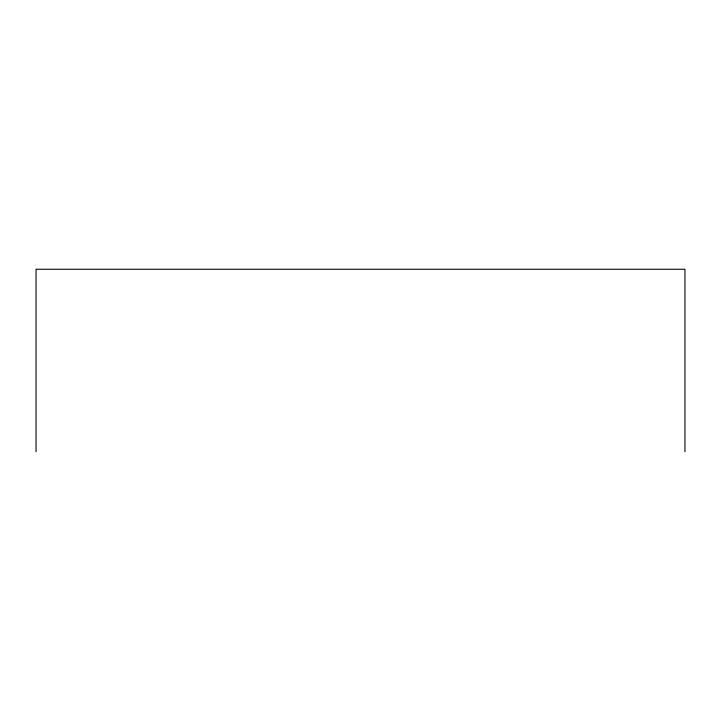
<?xml version="1.0" encoding="UTF-8"?>
<svg xmlns="http://www.w3.org/2000/svg" width="721" height="721" viewBox="0 0 721 721"><rect width="100%" height="100%" fill="white"/><g stroke="black" fill="none" stroke-linecap="round" stroke-linejoin="round"><path stroke-width="1.08" d="M684.95 451.743L684.95 269.257L36.05 269.257L36.05 451.743"/></g></svg>
